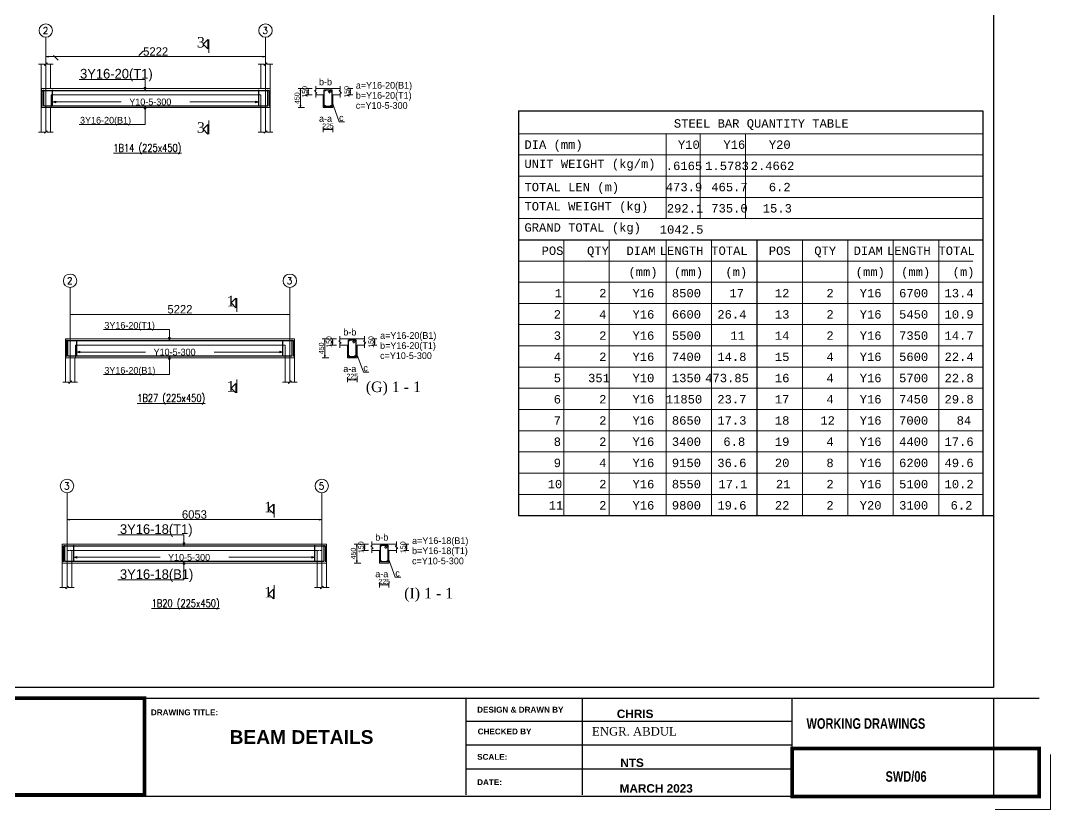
# Model space of a CAD drawing. Header units: inches. Extents: x 23 to 2032867, y 13 to 664695.
# Drawn here: x 1926750 to 1951224, y 346781 to 365518 of the extents above; entities that cross this region are included whole.
import ezdxf

# ---------------------------------------------------------------- set-up
doc = ezdxf.new("R2010")
doc.units = ezdxf.units.IN
doc.header["$MEASUREMENT"] = 0
doc.linetypes.add('Center', pattern=[40, 10, -5, 20, -5])
doc.linetypes.add('HIDDEN', pattern=[0.375, 0.25, -0.125])
for name, color, linetype in [('Annotation - Text', 7, 'Continuous'), ('dimensions', 1, 'Continuous'), ('F5', 5, 'Continuous')]:
    doc.layers.add(name, color=color, linetype=linetype)
for name, color, linetype, lineweight in [('Dim', 5, 'ByLayer', 0), ('S-_ANOT----_D', 5, 'ByLayer', 0), ('S-_ANOTGRID_E', 4, 'Center', 0), ('S-_ANOTGRID_T', 96, 'ByLayer', 0), ('S-_ANOTSECN_T', 96, 'ByLayer', 0), ('S-_ANOTSYBL_E', 5, 'ByLayer', 0), ('S-_ANOTTBLK_T', 5, 'ByLayer', 0), ('S-_BEAM----_E1', 6, 'ByLayer', 0), ('S-_BEAM----_T', 96, 'ByLayer', 0), ('S-_REIN----_E', 1, 'ByLayer', 0), ('S-_REINLINK_E', 8, 'ByLayer', 0), ('S-_REINMARK_T', 6, 'ByLayer', 0), ('S-_SLAB----_EB', 3, 'HIDDEN', 0), ('S-_SLAB----_EF', 5, 'ByLayer', 0)]:
    doc.layers.add(name, color=color, linetype=linetype, lineweight=lineweight)
doc.styles.add('AKS2', font='ROMAND', dxfattribs={"height": 62.5})
doc.styles.add('FIXTXT', font='MONOTXT', dxfattribs={"height": 40})
doc.styles.add('GENERATED_STYLE_3', font='arialbd.ttf')
doc.styles.add('NEW', font='swisseb.ttf', dxfattribs={"width": 0.75})
doc.styles.add('OLCU', font='TXT', dxfattribs={"height": 50})
doc.styles.get("Standard").update_dxf_attribs({"font": 'arial.ttf'})
doc.styles.add('STYLE1', font='romantic.ttf')
doc.styles.add('TDONATI', font='TXT', dxfattribs={"height": 62.5})
doc.styles.add('TXT1', font='romand__.ttf', dxfattribs={"width": 0.8, "height": 100})

# ---------------------------------------------------------------- blocks, each defined once
blk = doc.blocks.new('PCDIM_ARROW')
at = {"layer": 'Dim'}
blk.add_hatch(color=256, dxfattribs=at).paths.add_polyline_path([(0, 0), (-1, 0.1667), (-1, -0.1667)], flags=0)
blk.add_hatch(color=256, dxfattribs=at).paths.add_polyline_path([(0, 0), (-1, 0.1667), (-1, -0.1667)], flags=0)
blk.add_hatch(color=256, dxfattribs=at).paths.add_polyline_path([(0, 0), (-1, 0.1667), (-1, -0.1667)], flags=0)
blk.add_hatch(color=256, dxfattribs=at).paths.add_polyline_path([(0, 0), (-1, 0.1667), (-1, -0.1667)], flags=0)
at = {"layer": 'S-_ANOT----_D'}
blk.add_hatch(color=256, dxfattribs=at).paths.add_polyline_path([(0, 0), (-1, 0.1667), (-1, -0.1667)], flags=0)
blk.add_hatch(color=256, dxfattribs=at).paths.add_polyline_path([(0, 0), (-1, 0.1667), (-1, -0.1667)], flags=0)
at = {"layer": 'Dim'}
blk.add_lwpolyline([(0, 0), (-1, 0.1667), (-1, -0.1667)], close=True, dxfattribs=at)
blk.add_lwpolyline([(0, 0), (-1, 0.1667), (-1, -0.1667)], close=True, dxfattribs=at)
blk.add_lwpolyline([(0, 0), (-1, 0.1667), (-1, -0.1667)], close=True, dxfattribs=at)
blk.add_lwpolyline([(0, 0), (-1, 0.1667), (-1, -0.1667)], close=True, dxfattribs=at)
at = {"layer": 'S-_ANOT----_D'}
blk.add_lwpolyline([(0, 0), (-1, 0.1667), (-1, -0.1667)], close=True, dxfattribs=at)
blk.add_lwpolyline([(0, 0), (-1, 0.1667), (-1, -0.1667)], close=True, dxfattribs=at)

msp = doc.modelspace()

# ---------------------------------------------------------------- linework, layer by layer
for p, q in [((1929693.531, 349421.919), (1950955.591, 349421.919)), ((1945088.809, 348228.505), (1945088.809, 349421.919)), ((1937340.692, 348878.844), (1945088.809, 348878.844)), ((1937340.692, 348313.374), (1945088.809, 348313.374)), ((1937340.692, 347747.904), (1945088.809, 347747.904)), ((1927057.369, 347128.358), (1929693.531, 347128.358))]:
    msp.add_line(p, q)
at = {"color": 0, "linetype": 'ByBlock', "lineweight": 0, "ltscale": 2}
for p, q in [((1951224.062, 346781.324), (1951224.062, 348085.917)), ((1949910.181, 346781.324), (1951224.062, 346781.324))]:
    msp.add_line(p, q, dxfattribs=at)
msp.add_lwpolyline([(1949874.779, 347086.368), (1906795.464, 347086.368), (1906806.681, 349421.919), (1949874.779, 349421.919)], close=True)
at = {"const_width": 83.981}
for points in [[(1922925.383, 349421.919), (1929693.531, 349421.919), (1929693.531, 347128.358), (1922925.383, 347128.358)], [(1945088.809, 348228.505), (1950955.591, 348228.505), (1950955.591, 347086.368), (1945088.809, 347086.368)]]:
    msp.add_lwpolyline(points, close=True, dxfattribs=at)
at = {"layer": 'dimensions', "color": 7}
msp.add_lwpolyline([(1949874.779, 349672.833), (1906795.464, 349672.833), (1906795.464, 375853.294), (1949874.779, 375853.294)], close=True, dxfattribs=at)
at = {"layer": 'F5', "color": 0, "lineweight": -2}
for p, q in [((1937340.692, 347128.358), (1937340.692, 349421.919)), ((1940097.066, 349421.919), (1940097.066, 347128.358))]:
    msp.add_line(p, q, dxfattribs=at)
at = {"layer": 'S-_ANOT----_D', "linetype": 'Continuous'}
for p, q in [((1927348.575, 364721.209), (1927348.575, 364565.209)), ((1932570.485, 364721.209), (1932570.485, 364565.209)), ((1927348.575, 364661.209), (1932570.485, 364661.209)), ((1933342.985, 363901.209), (1933498.985, 363901.209)), ((1933402.985, 363451.209), (1933402.985, 363901.209)), ((1933522.985, 363901.209), (1933678.985, 363901.209)), ((1933522.985, 363751.209), (1933678.985, 363751.209)), ((1933582.985, 363751.209), (1933582.985, 363901.209)), ((1934521.985, 363901.209), (1934641.985, 363901.209)), ((1934521.985, 363751.209), (1934641.985, 363751.209)), ((1934581.985, 363751.209), (1934581.985, 363901.209)), ((1933342.985, 363451.209), (1933498.985, 363451.209)), ((1933942.985, 362991.209), (1933942.985, 362871.209)), ((1934167.985, 362991.209), (1934167.985, 362871.209)), ((1933942.985, 362931.209), (1934167.985, 362931.209)), ((1927925.888, 358598.551), (1927925.888, 358442.551)), ((1933147.808, 358598.551), (1933147.808, 358442.551)), ((1927925.888, 358538.551), (1933147.808, 358538.551)), ((1933920.308, 357958.551), (1934076.308, 357958.551)), ((1933980.308, 357508.551), (1933980.308, 357958.551)), ((1934100.308, 357958.551), (1934256.308, 357958.551)), ((1934160.308, 357808.551), (1934160.308, 357958.551)), ((1935099.308, 357958.551), (1935219.308, 357958.551)), ((1935159.308, 357808.551), (1935159.308, 357958.551)), ((1934100.308, 357808.551), (1934256.308, 357808.551)), ((1935099.308, 357808.551), (1935219.308, 357808.551)), ((1933920.308, 357508.551), (1934076.308, 357508.551)), ((1934520.308, 357048.551), (1934520.308, 356928.551)), ((1934520.308, 356988.551), (1934745.308, 356988.551)), ((1934745.308, 357048.551), (1934745.308, 356928.551)), ((1927854.09, 353723.819), (1927854.09, 353567.819)), ((1927854.09, 353663.819), (1933907.41, 353663.819)), ((1933907.41, 353723.819), (1933907.41, 353567.819)), ((1934679.91, 353083.819), (1934835.91, 353083.819)), ((1934739.91, 352633.819), (1934739.91, 353083.819)), ((1934859.91, 353083.819), (1935015.91, 353083.819)), ((1934859.91, 352933.819), (1935015.91, 352933.819)), ((1934919.91, 352933.819), (1934919.91, 353083.819)), ((1935858.91, 353083.819), (1935978.91, 353083.819)), ((1935858.91, 352933.819), (1935978.91, 352933.819)), ((1935918.91, 352933.819), (1935918.91, 353083.819)), ((1934679.91, 352633.819), (1934835.91, 352633.819)), ((1935279.91, 352173.819), (1935279.91, 352053.819)), ((1935279.91, 352113.819), (1935504.91, 352113.819)), ((1935504.91, 352173.819), (1935504.91, 352053.819))]:
    msp.add_line(p, q, dxfattribs=at)
at = {"layer": 'S-_ANOT----_D'}
for p, q in [((1927176.075, 364481.209), (1927318.575, 364481.209)), ((1927318.575, 364451.209), (1927378.575, 364511.209)), ((1927318.575, 364481.209), (1927318.575, 364451.209)), ((1927378.575, 364511.209), (1927378.575, 364481.209)), ((1927378.575, 364481.209), (1927521.075, 364481.209)), ((1932397.985, 364481.209), (1932540.485, 364481.209)), ((1932540.485, 364451.209), (1932600.485, 364511.209)), ((1932540.485, 364481.209), (1932540.485, 364451.209)), ((1932600.485, 364511.209), (1932600.485, 364481.209)), ((1932600.485, 364481.209), (1932742.985, 364481.209)), ((1929709.535, 364121.209), (1928141.535, 364121.209)), ((1929709.535, 363858.209), (1929709.535, 364121.209)), ((1933762.985, 363961.209), (1933762.985, 363856.209)), ((1934347.985, 363961.209), (1934347.985, 363856.209)), ((1929709.535, 363858.209), (1929690.115, 363930.659)), ((1929690.115, 363930.659), (1929728.945, 363930.659)), ((1929709.535, 363858.209), (1929728.945, 363930.659)), ((1933762.985, 363856.209), (1933732.985, 363856.209)), ((1933732.985, 363856.209), (1933792.985, 363796.209)), ((1933792.985, 363796.209), (1933762.985, 363796.209)), ((1933762.985, 363796.209), (1933762.985, 363691.209)), ((1934347.985, 363856.209), (1934317.985, 363856.209)), ((1934317.985, 363856.209), (1934377.985, 363796.209)), ((1934377.985, 363796.209), (1934347.985, 363796.209)), ((1934347.985, 363796.209), (1934347.985, 363691.209)), ((1927511.075, 363586.209), (1927511.075, 363682.209)), ((1927511.075, 363586.209), (1927583.515, 363605.619)), ((1927511.075, 363586.209), (1927583.515, 363566.799)), ((1927511.075, 363586.209), (1927511.075, 363526.209)), ((1927511.075, 363586.209), (1929143.535, 363586.209)), ((1927583.515, 363605.619), (1927583.515, 363566.799)), ((1929709.535, 363494.209), (1929690.115, 363421.769)), ((1929709.535, 363494.209), (1929728.945, 363421.769)), ((1929709.535, 363494.209), (1929709.535, 363051.209)), ((1930775.535, 363586.209), (1932407.985, 363586.209)), ((1932407.985, 363586.209), (1932335.545, 363605.619)), ((1932335.545, 363605.619), (1932335.545, 363566.799)), ((1932407.985, 363586.209), (1932335.545, 363566.799)), ((1932407.985, 363586.209), (1932407.985, 363682.209)), ((1932407.985, 363586.209), (1932407.985, 363526.209)), ((1934142.985, 363601.209), (1934317.985, 363111.209)), ((1929728.945, 363421.769), (1929690.115, 363421.769)), ((1929709.535, 363051.209), (1928141.535, 363051.209)), ((1934317.985, 363111.209), (1934445.985, 363111.209)), ((1927176.075, 362871.209), (1927318.575, 362871.209)), ((1927318.575, 362841.209), (1927378.575, 362901.209)), ((1927318.575, 362871.209), (1927318.575, 362841.209)), ((1927378.575, 362901.209), (1927378.575, 362871.209)), ((1927378.575, 362871.209), (1927521.075, 362871.209)), ((1932397.985, 362871.209), (1932540.485, 362871.209)), ((1932540.485, 362841.209), (1932600.485, 362901.209)), ((1932540.485, 362871.209), (1932540.485, 362841.209)), ((1932600.485, 362901.209), (1932600.485, 362871.209)), ((1932600.485, 362871.209), (1932742.985, 362871.209)), ((1930286.848, 358178.551), (1928718.848, 358178.551)), ((1930286.848, 357915.551), (1930286.848, 358178.551)), ((1930286.848, 357915.551), (1930267.438, 357987.995)), ((1930267.438, 357987.995), (1930306.258, 357987.995)), ((1930286.848, 357915.551), (1930306.258, 357987.995)), ((1934340.308, 357913.551), (1934310.308, 357913.551)), ((1934310.308, 357913.551), (1934370.308, 357853.551)), ((1934340.308, 358018.551), (1934340.308, 357913.551)), ((1934370.308, 357853.551), (1934340.308, 357853.551)), ((1934340.308, 357853.551), (1934340.308, 357748.551)), ((1934925.308, 357913.551), (1934895.308, 357913.551)), ((1934895.308, 357913.551), (1934955.308, 357853.551)), ((1934925.308, 358018.551), (1934925.308, 357913.551)), ((1934955.308, 357853.551), (1934925.308, 357853.551)), ((1934925.308, 357853.551), (1934925.308, 357748.551)), ((1928088.388, 357643.551), (1928088.388, 357739.551)), ((1928088.388, 357643.551), (1928160.838, 357662.963)), ((1928088.388, 357643.551), (1928160.838, 357624.139)), ((1928088.388, 357643.551), (1928088.388, 357583.551)), ((1928088.388, 357643.551), (1929720.848, 357643.551)), ((1928160.838, 357662.963), (1928160.838, 357624.139)), ((1931352.848, 357643.551), (1932985.308, 357643.551)), ((1932985.308, 357643.551), (1932912.858, 357662.963)), ((1932912.858, 357662.963), (1932912.858, 357624.139)), ((1932985.308, 357643.551), (1932912.858, 357624.139)), ((1932985.308, 357643.551), (1932985.308, 357739.551)), ((1932985.308, 357643.551), (1932985.308, 357583.551)), ((1934720.308, 357658.551), (1934895.308, 357168.551)), ((1930286.848, 357551.551), (1930267.438, 357479.107)), ((1930306.258, 357479.107), (1930267.438, 357479.107)), ((1930286.848, 357551.551), (1930306.258, 357479.107)), ((1930286.848, 357551.551), (1930286.848, 357108.551)), ((1930286.848, 357108.551), (1928718.848, 357108.551)), ((1934895.308, 357168.551), (1935023.308, 357168.551)), ((1927753.388, 356928.551), (1927895.888, 356928.551)), ((1927895.888, 356898.551), (1927955.888, 356958.551)), ((1927895.888, 356928.551), (1927895.888, 356898.551)), ((1927955.888, 356958.551), (1927955.888, 356928.551)), ((1927955.888, 356928.551), (1928098.398, 356928.551)), ((1932975.308, 356928.551), (1933117.808, 356928.551)), ((1933117.808, 356898.551), (1933177.808, 356958.551)), ((1933117.808, 356928.551), (1933117.808, 356898.551)), ((1933177.808, 356958.551), (1933177.808, 356928.551)), ((1933177.808, 356928.551), (1933320.308, 356928.551)), ((1930630.75, 353303.819), (1929062.75, 353303.819)), ((1930630.75, 353040.819), (1930630.75, 353303.819)), ((1930630.75, 353040.819), (1930611.34, 353113.259)), ((1930611.34, 353113.259), (1930650.16, 353113.259)), ((1930630.75, 353040.819), (1930650.16, 353113.259)), ((1935099.91, 353038.819), (1935069.91, 353038.819)), ((1935069.91, 353038.819), (1935129.91, 352978.819)), ((1935099.91, 353143.819), (1935099.91, 353038.819)), ((1935129.91, 352978.819), (1935099.91, 352978.819)), ((1935099.91, 352978.819), (1935099.91, 352873.819)), ((1935684.91, 353038.819), (1935654.91, 353038.819)), ((1935654.91, 353038.819), (1935714.91, 352978.819)), ((1935684.91, 353143.819), (1935684.91, 353038.819)), ((1935714.91, 352978.819), (1935684.91, 352978.819)), ((1935684.91, 352978.819), (1935684.91, 352873.819)), ((1928016.59, 352768.819), (1928016.59, 352864.819)), ((1928016.59, 352768.819), (1928089.04, 352788.229)), ((1928016.59, 352768.819), (1928089.04, 352749.409)), ((1928016.59, 352768.819), (1928016.59, 352708.819)), ((1928016.59, 352768.819), (1930064.75, 352768.819)), ((1928089.04, 352788.229), (1928089.04, 352749.409)), ((1930630.75, 352676.819), (1930611.34, 352604.379)), ((1930630.75, 352676.819), (1930650.16, 352604.379)), ((1930630.75, 352676.819), (1930630.75, 352233.819)), ((1931696.75, 352768.819), (1933744.91, 352768.819)), ((1933744.91, 352768.819), (1933672.46, 352788.229)), ((1933672.46, 352788.229), (1933672.46, 352749.409)), ((1933744.91, 352768.819), (1933672.46, 352749.409)), ((1933744.91, 352768.819), (1933744.91, 352864.819)), ((1933744.91, 352768.819), (1933744.91, 352708.819)), ((1935479.9, 352783.819), (1935654.91, 352293.819)), ((1930650.16, 352604.379), (1930611.34, 352604.379)), ((1930630.75, 352233.819), (1929062.75, 352233.819)), ((1935654.91, 352293.819), (1935782.91, 352293.819)), ((1927681.59, 352053.819), (1927824.09, 352053.819)), ((1927824.09, 352023.819), (1927884.09, 352083.819)), ((1927824.09, 352053.819), (1927824.09, 352023.819)), ((1927884.09, 352083.819), (1927884.09, 352053.819)), ((1927884.09, 352053.819), (1928026.6, 352053.819)), ((1933734.91, 352053.819), (1933877.41, 352053.819)), ((1933877.41, 352023.819), (1933937.41, 352083.819)), ((1933877.41, 352053.819), (1933877.41, 352023.819)), ((1933937.41, 352083.819), (1933937.41, 352053.819)), ((1933937.41, 352053.819), (1934079.91, 352053.819))]:
    msp.add_line(p, q, dxfattribs=at)
at = {"layer": 'S-_ANOT----_D', "color": 7}
for centre in [(1927348.575, 365281.209), (1932570.485, 365281.209), (1927925.888, 359338.551), (1933147.808, 359338.551), (1927854.09, 354463.819), (1933907.41, 354463.819)]:
    msp.add_circle(centre, 160, dxfattribs=at)
at = {"layer": 'S-_ANOTGRID_E'}
for p, q in [((1927348.575, 365121.209), (1927348.575, 362871.209)), ((1932570.485, 365121.209), (1932570.485, 362871.209)), ((1927925.888, 359178.551), (1927925.888, 356928.551)), ((1933147.808, 359178.551), (1933147.808, 356928.551)), ((1927854.09, 354303.819), (1927854.09, 352053.819)), ((1933907.41, 354303.819), (1933907.41, 352053.819))]:
    msp.add_line(p, q, dxfattribs=at)
at = {"layer": 'S-_ANOTSYBL_E'}
for p, q in [((1931201.413, 365071.994), (1931088.283, 364958.854)), ((1931088.283, 364958.854), (1931201.413, 364845.724)), ((1931201.413, 365071.994), (1931201.413, 364845.724)), ((1931221.413, 364751.994), (1931221.413, 365071.994)), ((1927527.935, 364688.069), (1927641.075, 364574.939)), ((1929669.535, 364801.209), (1929556.395, 364688.069)), ((1931088.283, 362935.134), (1931201.413, 363048.264)), ((1931201.413, 362821.994), (1931201.413, 363048.264)), ((1931221.413, 363141.994), (1931221.413, 362821.994)), ((1931201.413, 362821.994), (1931088.283, 362935.134)), ((1931865.439, 358923.661), (1931752.299, 358810.524)), ((1931752.299, 358810.524), (1931865.439, 358697.387)), ((1931865.439, 358923.661), (1931865.439, 358697.387)), ((1931885.439, 358603.661), (1931885.439, 358923.661)), ((1931752.299, 356786.798), (1931865.439, 356899.935)), ((1931865.439, 356673.661), (1931865.439, 356899.935)), ((1931885.439, 356993.661), (1931885.439, 356673.661)), ((1931865.439, 356673.661), (1931752.299, 356786.798)), ((1932757.391, 354034.304), (1932644.251, 353921.164)), ((1932644.251, 353921.164), (1932757.391, 353808.034)), ((1932757.391, 354034.304), (1932757.391, 353808.034)), ((1932777.391, 353714.304), (1932777.391, 354034.304)), ((1932644.251, 351897.444), (1932757.391, 352010.574)), ((1932757.391, 351784.304), (1932757.391, 352010.574)), ((1932777.391, 352104.304), (1932777.391, 351784.304)), ((1932757.391, 351784.304), (1932644.251, 351897.444))]:
    msp.add_line(p, q, dxfattribs=at)
at = {"layer": 'S-_BEAM----_E1'}
for p, q in [((1927236.075, 364481.209), (1927236.075, 363901.209)), ((1927461.075, 363901.209), (1927461.075, 364481.209)), ((1932457.985, 364481.209), (1932457.985, 363901.209)), ((1932682.985, 363901.209), (1932682.985, 364481.209)), ((1927236.075, 363901.209), (1927236.075, 362871.209)), ((1927461.075, 363901.209), (1932457.985, 363901.209)), ((1932682.985, 362871.209), (1932682.985, 363901.209)), ((1933942.985, 363901.209), (1933762.985, 363901.209)), ((1933942.985, 363751.209), (1933762.985, 363751.209)), ((1933942.985, 363901.209), (1934167.985, 363901.209)), ((1933942.985, 363451.209), (1933942.985, 363751.209)), ((1934167.985, 363901.209), (1934347.985, 363901.209)), ((1934167.985, 363451.209), (1934167.985, 363751.209)), ((1934167.985, 363751.209), (1934347.985, 363751.209)), ((1927461.075, 362871.209), (1927461.075, 363451.209)), ((1927461.075, 363451.209), (1932457.985, 363451.209)), ((1932457.985, 363451.209), (1932457.985, 362871.209)), ((1934167.985, 363451.209), (1933942.985, 363451.209)), ((1938579.983, 362831.429), (1949620.472, 362831.429)), ((1942089.63, 362831.429), (1942089.63, 360815.429)), ((1942899.983, 362831.429), (1942899.983, 360815.429)), ((1943979.983, 362831.429), (1943979.983, 360815.429)), ((1938579.983, 362327.429), (1949620.472, 362327.429)), ((1938579.983, 361823.429), (1949620.472, 361823.429)), ((1938579.983, 361319.429), (1949620.472, 361319.429)), ((1938579.983, 360815.429), (1949620.472, 360815.429)), ((1939659.983, 360311.429), (1939659.983, 353759.429)), ((1940739.983, 360311.429), (1940739.983, 353759.429)), ((1942089.63, 360311.429), (1942089.63, 353759.429)), ((1943169.63, 360311.429), (1943169.63, 353759.429)), ((1945329.63, 360311.429), (1945329.63, 353759.429)), ((1946409.63, 360311.429), (1946409.63, 353759.429)), ((1947489.63, 360311.429), (1947489.63, 353759.429)), ((1948569.63, 360311.429), (1948569.63, 353759.429)), ((1938579.983, 359807.429), (1949379.983, 359807.429)), ((1938579.983, 359303.429), (1949620.472, 359303.429)), ((1938579.983, 358799.429), (1949620.472, 358799.429)), ((1938579.983, 358295.429), (1949620.472, 358295.429)), ((1927813.398, 357958.551), (1927813.398, 356928.551)), ((1928038.388, 357958.551), (1927813.398, 357958.551)), ((1928038.388, 357958.551), (1933035.308, 357958.551)), ((1933260.308, 357958.551), (1933035.308, 357958.551)), ((1933260.308, 356928.551), (1933260.308, 357958.551)), ((1934520.308, 357958.551), (1934340.308, 357958.551)), ((1934520.308, 357958.551), (1934745.308, 357958.551)), ((1934745.308, 357958.551), (1934925.308, 357958.551)), ((1934520.308, 357808.551), (1934340.308, 357808.551)), ((1934520.308, 357508.551), (1934520.308, 357808.551)), ((1934745.308, 357508.551), (1934745.308, 357808.551)), ((1934745.308, 357808.551), (1934925.308, 357808.551)), ((1938579.983, 357791.429), (1949620.472, 357791.429)), ((1928038.388, 356928.551), (1928038.388, 357508.551)), ((1928038.388, 357508.551), (1933035.308, 357508.551)), ((1933035.308, 357508.551), (1933035.308, 356928.551)), ((1934745.308, 357508.551), (1934520.308, 357508.551)), ((1938579.983, 357287.429), (1949620.472, 357287.429)), ((1938579.983, 356783.429), (1949620.472, 356783.429)), ((1938579.983, 356279.429), (1949620.472, 356279.429)), ((1938579.983, 355775.429), (1949620.472, 355775.429)), ((1938579.983, 355271.429), (1949620.472, 355271.429)), ((1938579.983, 354767.429), (1949620.472, 354767.429)), ((1938579.983, 354263.429), (1949620.472, 354263.429)), ((1927741.6, 353083.819), (1927741.6, 352053.819)), ((1927966.59, 353083.819), (1927741.6, 353083.819)), ((1927966.59, 353083.819), (1933794.91, 353083.819)), ((1934019.91, 353083.819), (1933794.91, 353083.819)), ((1934019.91, 352053.819), (1934019.91, 353083.819)), ((1935279.91, 353083.819), (1935099.91, 353083.819)), ((1935279.91, 352933.819), (1935099.91, 352933.819)), ((1935279.91, 353083.819), (1935504.91, 353083.819)), ((1935279.91, 352633.819), (1935279.91, 352933.819)), ((1935504.91, 353083.819), (1935684.91, 353083.819)), ((1935504.91, 352633.819), (1935504.91, 352933.819)), ((1935504.91, 352933.819), (1935684.91, 352933.819)), ((1927966.59, 352053.819), (1927966.59, 352633.819)), ((1927966.59, 352633.819), (1933794.91, 352633.819)), ((1933794.91, 352633.819), (1933794.91, 352053.819)), ((1935504.91, 352633.819), (1935279.91, 352633.819))]:
    msp.add_line(p, q, dxfattribs=at)
at = {"layer": 'S-_REIN----_E', "lineweight": 30}
for p, q in [((1927261.075, 363478.209), (1927261.075, 363858.209)), ((1927261.075, 363858.209), (1932657.985, 363858.209)), ((1927291.075, 363874.209), (1927291.075, 363494.209)), ((1932627.985, 363494.209), (1932627.985, 363874.209)), ((1932657.985, 363858.209), (1932657.985, 363478.209)), ((1927291.075, 363494.209), (1932627.985, 363494.209)), ((1938579.983, 363374.064), (1938579.983, 353759.429)), ((1938580.483, 363374.564), (1949620.472, 363374.564)), ((1949620.472, 363374.564), (1949620.472, 353759.429)), ((1938579.983, 360311.429), (1949620.472, 360311.429)), ((1944249.63, 360311.429), (1944249.63, 353759.429)), ((1927838.388, 357535.551), (1927838.388, 357915.551)), ((1927838.388, 357915.551), (1933235.308, 357915.551)), ((1927868.388, 357931.551), (1927868.388, 357551.551)), ((1933205.308, 357551.551), (1933205.308, 357931.551)), ((1933235.308, 357915.551), (1933235.308, 357535.551)), ((1927868.388, 357551.551), (1933205.308, 357551.551)), ((1938579.983, 353759.429), (1949874.779, 353759.429)), ((1927766.59, 352660.819), (1927766.59, 353040.819)), ((1927766.59, 353040.819), (1933994.91, 353040.819)), ((1927796.59, 353056.819), (1927796.59, 352676.819)), ((1933964.91, 352676.819), (1933964.91, 353056.819)), ((1933994.91, 353040.819), (1933994.91, 352660.819)), ((1927796.59, 352676.819), (1933964.91, 352676.819))]:
    msp.add_line(p, q, dxfattribs=at)
at = {"layer": 'S-_REIN----_E'}
for centre in [(1933985.985, 363858.209), (1934124.985, 363858.209), (1933985.985, 363494.209), (1934124.985, 363494.209), (1934563.308, 357915.551), (1934702.308, 357915.551), (1934563.308, 357551.551), (1934702.308, 357551.551), (1935322.91, 353040.819), (1935461.91, 353040.819), (1935322.91, 352676.819), (1935461.91, 352676.819)]:
    msp.add_circle(centre, 8, dxfattribs=at)
at = {"layer": 'S-_REIN----_E', "lineweight": 30}
msp.add_arc((1938580.483, 363374.064), 0.5, 90, 180, dxfattribs=at)
at = {"layer": 'S-_REINLINK_E', "lineweight": 30}
for p, q in [((1927511.075, 363481.209), (1927511.075, 363871.209)), ((1932407.985, 363481.209), (1932407.985, 363871.209)), ((1933967.995, 363476.209), (1933967.995, 363876.209)), ((1933967.995, 363876.209), (1934142.985, 363876.209)), ((1934117.985, 363876.209), (1934061.415, 363819.639)), ((1934142.985, 363851.209), (1934086.415, 363794.639)), ((1934142.985, 363876.209), (1934142.985, 363476.209)), ((1934142.985, 363476.209), (1933967.995, 363476.209)), ((1928088.388, 357538.551), (1928088.388, 357928.551)), ((1932985.308, 357538.551), (1932985.308, 357928.551)), ((1934545.308, 357533.556), (1934545.308, 357933.546)), ((1934545.308, 357933.546), (1934720.308, 357933.546)), ((1934695.298, 357933.546), (1934638.738, 357876.978)), ((1934720.308, 357908.546), (1934663.738, 357851.978)), ((1934720.308, 357933.546), (1934720.308, 357533.556)), ((1934720.308, 357533.556), (1934545.308, 357533.556)), ((1928016.59, 352663.819), (1928016.59, 353053.819)), ((1933744.91, 352663.819), (1933744.91, 353053.819)), ((1935304.92, 352658.829), (1935304.92, 353058.819)), ((1935304.92, 353058.819), (1935479.9, 353058.819)), ((1935454.9, 353058.819), (1935398.34, 353002.249)), ((1935479.9, 353033.819), (1935423.34, 352977.249)), ((1935479.9, 353058.819), (1935479.9, 352658.829)), ((1935479.9, 352658.829), (1935304.92, 352658.829))]:
    msp.add_line(p, q, dxfattribs=at)
at = {"layer": 'S-_SLAB----_EB'}
for p, q in [((1927473.575, 363901.209), (1927248.575, 363901.209)), ((1927248.575, 363901.209), (1927248.575, 363451.209)), ((1927473.575, 363901.209), (1932457.985, 363901.209)), ((1927473.575, 363451.209), (1927473.575, 363751.209)), ((1927473.575, 363751.209), (1932457.985, 363751.209)), ((1932682.985, 363901.209), (1932457.985, 363901.209)), ((1932457.985, 363751.209), (1932457.985, 363451.209)), ((1932682.985, 363451.209), (1932682.985, 363901.209)), ((1927248.575, 363451.209), (1927473.575, 363451.209)), ((1932457.985, 363451.209), (1932682.985, 363451.209)), ((1928050.888, 357958.551), (1927825.888, 357958.551)), ((1927825.888, 357958.551), (1927825.888, 357508.551)), ((1928050.888, 357958.551), (1933035.308, 357958.551)), ((1933260.308, 357958.551), (1933035.308, 357958.551)), ((1933260.308, 357508.551), (1933260.308, 357958.551)), ((1928050.888, 357508.551), (1928050.888, 357808.551)), ((1928050.888, 357808.551), (1933035.308, 357808.551)), ((1933035.308, 357808.551), (1933035.308, 357508.551)), ((1927825.888, 357508.551), (1928050.888, 357508.551)), ((1933035.308, 357508.551), (1933260.308, 357508.551)), ((1927854.09, 352933.819), (1927854.09, 353083.819)), ((1927854.09, 353083.819), (1933907.41, 353083.819)), ((1927854.09, 352933.819), (1933907.41, 352933.819)), ((1933907.41, 353083.819), (1933907.41, 352933.819))]:
    msp.add_line(p, q, dxfattribs=at)
at = {"layer": 'S-_SLAB----_EF'}
for p, q in [((1927473.575, 363901.209), (1927248.575, 363901.209)), ((1927248.575, 363901.209), (1927248.575, 363451.209)), ((1927473.575, 363901.209), (1932457.985, 363901.209)), ((1927473.575, 363451.209), (1927473.575, 363751.209)), ((1927473.575, 363751.209), (1932457.985, 363751.209)), ((1932682.985, 363901.209), (1932457.985, 363901.209)), ((1932457.985, 363751.209), (1932457.985, 363451.209)), ((1932682.985, 363451.209), (1932682.985, 363901.209)), ((1927248.575, 363451.209), (1927473.575, 363451.209)), ((1932457.985, 363451.209), (1932682.985, 363451.209)), ((1928050.888, 357958.551), (1927825.888, 357958.551)), ((1927825.888, 357958.551), (1927825.888, 357508.551)), ((1928050.888, 357958.551), (1933035.308, 357958.551)), ((1933260.308, 357958.551), (1933035.308, 357958.551)), ((1933260.308, 357508.551), (1933260.308, 357958.551)), ((1928050.888, 357508.551), (1928050.888, 357808.551)), ((1928050.888, 357808.551), (1933035.308, 357808.551)), ((1933035.308, 357808.551), (1933035.308, 357508.551)), ((1927825.888, 357508.551), (1928050.888, 357508.551)), ((1933035.308, 357508.551), (1933260.308, 357508.551)), ((1927966.59, 353083.819), (1927741.6, 353083.819)), ((1927741.6, 353083.819), (1927741.6, 352633.819)), ((1927966.59, 353083.819), (1933794.91, 353083.819)), ((1927966.59, 352633.819), (1927966.59, 352933.819)), ((1927966.59, 352933.819), (1933794.91, 352933.819)), ((1934019.91, 353083.819), (1933794.91, 353083.819)), ((1933794.91, 352933.819), (1933794.91, 352633.819)), ((1934019.91, 352633.819), (1934019.91, 353083.819)), ((1927741.6, 352633.819), (1927966.59, 352633.819)), ((1933794.91, 352633.819), (1934019.91, 352633.819))]:
    msp.add_line(p, q, dxfattribs=at)

# ---------------------------------------------------------------- block references
at = {"layer": 'S-_ANOT----_D', "xscale": 60, "yscale": 60, "zscale": 60}
for p, rotation in [((1927348.575, 364661.209), 180), ((1933402.985, 363901.209), 90), ((1933582.985, 363901.209), 90), ((1933582.985, 363751.209), 270), ((1934581.985, 363901.209), 90), ((1934581.985, 363751.209), 270), ((1933402.985, 363451.209), 270), ((1933942.985, 362931.209), 180), ((1927925.888, 358538.551), 180), ((1933980.308, 357958.551), 90), ((1934160.308, 357958.551), 90), ((1934160.308, 357808.551), 270), ((1935159.308, 357958.551), 90), ((1935159.308, 357808.551), 270), ((1933980.308, 357508.551), 270), ((1934520.308, 356988.551), 180), ((1927854.09, 353663.819), 180), ((1934739.91, 353083.819), 90), ((1934919.91, 353083.819), 90), ((1934919.91, 352933.819), 270), ((1935918.91, 353083.819), 90), ((1935918.91, 352933.819), 270), ((1934739.91, 352633.819), 270), ((1935279.91, 352113.819), 180)]:
    msp.add_blockref('PCDIM_ARROW', p, dxfattribs=dict(at, rotation=rotation))
for p in [(1932570.485, 364661.209), (1934167.985, 362931.209), (1933147.808, 358538.551), (1934745.308, 356988.551), (1933907.41, 353663.819), (1935504.91, 352113.819)]:
    msp.add_blockref('PCDIM_ARROW', p, dxfattribs=at)

# ---------------------------------------------------------------- texts
at = {"color": 7, "style": 'NEW', "width": 0.75}
msp.add_text(' WORKING DRAWINGS', height=250, dxfattribs=at).set_placement((1945355.191, 348696.005))
at = {"color": 1, "style": 'NEW', "width": 0.75}
msp.add_text('SWD/06', height=250, dxfattribs=at).set_placement((1947306.402, 347437.998))
at = {"linetype": 'Continuous', "char_height": 200, "width": 3693.92271, "attachment_point": 1}
for s, insert in [('{\\fArial|b1|i0|c0|p34;CHRIS}', (1940919.94, 349151.754)), ('{\\fArial|b1|i0|c0|p34;NTS}', (1941002.695, 347989.823)), ('{\\fArial|b1|i0|c0|p34;MARCH 2023}', (1940986.44, 347380.408))]:
    msp.add_mtext(s, dxfattribs=dict(at, insert=insert))
at = {"linetype": 'Continuous', "insert": (1940330.709, 348735.041), "char_height": 200, "attachment_point": 1}
msp.add_mtext_dynamic_manual_height_columns('{\\fTimes New Roman|b0|i0|c0|p18;ENGR. ABDUL}', width=3693.92271, gutter_width=1, heights=[0], dxfattribs=at)
at = {"layer": 'Annotation - Text', "color": 5, "linetype": 'Continuous', "lineweight": 20, "insert": (1933426.121, 348663.239), "char_height": 326.36302, "width": 4915.32997, "attachment_point": 2, "style": 'GENERATED_STYLE_3'}
msp.add_mtext('BEAM DETAILS', dxfattribs=at)
at = {"layer": 'F5', "color": 1, "lineweight": -2, "insert": (1929846.201, 349085.676), "char_height": 138.34725, "width": 2091.68211, "attachment_point": 4}
msp.add_mtext('{\\fArial|b1|i0|c0|p34;DRAWING TITLE:}', dxfattribs=at)
at = {"layer": 'F5', "color": 0, "lineweight": -2, "char_height": 138.34725, "attachment_point": 4}
for s, insert, width in [('{\\fArial|b1|i0|c0|p34;DESIGN & DRAWN BY}', (1937600.241, 349148.261), 2521.87922), ('{\\fArial|b1|i0|c0|p34;CHECKED BY}', (1937612.745, 348630.753), 2091.68211), ('{\\fArial|b1|i0|c0|p34;SCALE:}', (1937600.241, 348027.964), 2091.68211), ('{\\fArial|b1|i0|c0|p34;DATE:}', (1937600.241, 347428.733), 2091.68211)]:
    msp.add_mtext(s, dxfattribs=dict(at, insert=insert, width=width))
at = {"layer": 'S-_ANOT----_D', "color": 0, "linetype": 'Continuous', "style": 'OLCU'}
for s, p in [('3Y16-20(T1)', (1928162.868, 364141.209)), ('3Y16-18(T1)', (1929110.75, 353323.819)), ('3Y16-18(B1)', (1929110.75, 352253.819))]:
    msp.add_text(s, height=230, dxfattribs=at).set_placement(p)
at = {"layer": 'S-_ANOT----_D', "color": 0, "linetype": 'Continuous', "width": 1000, "attachment_point": 8, "style": 'OLCU'}
for s, insert, char_height in [('5222', (1929959.535, 364681.209), 200), ('225', (1934055.485, 362951.209), 120), ('5222', (1930536.848, 358558.551), 200), ('225', (1934632.808, 357008.551), 120), ('6053', (1930880.75, 353683.819), 200), ('225', (1935392.41, 352133.819), 120)]:
    msp.add_mtext(s, dxfattribs=dict(at, insert=insert, char_height=char_height))
at = {"layer": 'S-_ANOT----_D', "color": 0, "linetype": 'Continuous', "char_height": 120, "width": 1000, "attachment_point": 8, "rotation": 90, "style": 'OLCU'}
for s, insert in [('150', (1933562.985, 363826.209)), ('150', (1934561.985, 363826.209)), ('450', (1933382.985, 363676.209)), ('450', (1933960.308, 357733.551)), ('150', (1934140.308, 357883.551)), ('150', (1935139.308, 357883.551)), ('450', (1934719.91, 352858.819)), ('150', (1934899.91, 353008.819)), ('150', (1935898.91, 353008.819))]:
    msp.add_mtext(s, dxfattribs=dict(at, insert=insert))
at = {"layer": 'S-_ANOTGRID_T', "linetype": 'Continuous', "style": 'AKS2'}
for s, p in [('2', (1927272.385, 365201.209)), ('3', (1932494.295, 365201.209)), ('2', (1927849.698, 359258.551)), ('3', (1933071.618, 359258.551)), ('3', (1927777.9, 354383.819)), ('5', (1933831.22, 354383.819))]:
    msp.add_text(s, height=160, dxfattribs=at).set_placement(p)
at = {"layer": 'S-_ANOTSECN_T', "linetype": 'Continuous', "style": 'STYLE1'}
for s, p in [('3', (1930938.76, 364878.854)), ('3', (1930938.76, 362855.134)), ('1', (1931648.49, 358730.524)), ('1', (1931648.49, 356706.798)), ('(G) 1 - 1', (1934953.764, 356693.702)), ('1', (1932540.441, 353841.164)), ('1', (1932540.441, 351817.444)), ('(I) 1 - 1', (1935865.594, 351792.697))]:
    msp.add_text(s, height=250, dxfattribs=at).set_placement(p)
at = {"layer": 'S-_ANOTTBLK_T', "color": 0, "linetype": 'Continuous', "style": 'FIXTXT'}
for s, p in [('STEEL BAR QUANTITY TABLE', (1942275.983, 362975.429)), ('DIA (mm)', (1938723.983, 362471.429)), ('Y10', (1942371.983, 362471.429)), ('Y16', (1943451.983, 362471.429)), ('Y20', (1944531.983, 362471.429)), ('UNIT WEIGHT (kg/m)', (1938723.983, 362015.429)), ('.6165', (1942083.983, 361967.429)), ('1.5783', (1943019.983, 361967.429)), ('2.4662', (1944099.983, 361967.429)), ('TOTAL LEN (m)', (1938723.983, 361463.429)), ('473.9', (1942083.983, 361463.429)), ('465.7', (1943163.983, 361463.429)), ('6.2', (1944531.983, 361463.429)), ('TOTAL WEIGHT (kg)', (1938723.983, 361007.429)), ('292.1', (1942107.983, 360959.429)), ('735.0', (1943163.983, 360959.429)), ('15.3', (1944387.983, 360959.429)), ('GRAND TOTAL (kg)', (1938723.983, 360503.429)), ('1042.5', (1941939.983, 360455.429)), ('POS', (1939131.983, 359951.429)), ('QTY', (1940211.983, 359951.429)), ('DIAM', (1941147.983, 359951.429)), ('LENGTH', (1941939.983, 359951.429)), ('TOTAL', (1943163.983, 359951.429)), ('POS', (1944531.983, 359951.429)), ('QTY', (1945611.983, 359951.429)), ('DIAM', (1946547.983, 359951.429)), ('LENGTH', (1947339.983, 359951.429)), ('TOTAL', (1948563.983, 359951.429)), ('(mm)', (1941195.983, 359447.429)), ('(mm)', (1942275.983, 359447.429)), ('(m)', (1943499.983, 359447.429)), ('(mm)', (1946595.983, 359447.429)), ('(mm)', (1947675.983, 359447.429)), ('(m)', (1948899.983, 359447.429)), ('1', (1939443.983, 358943.429)), ('2', (1940499.983, 358943.429)), ('Y16', (1941291.983, 358943.429)), ('8500', (1942227.983, 358943.429)), ('17', (1943595.983, 358943.429)), ('12', (1944675.983, 358943.429)), ('2', (1945899.983, 358943.429)), ('Y16', (1946691.983, 358943.429)), ('6700', (1947627.983, 358943.429)), ('13.4', (1948707.983, 358943.429)), ('2', (1939419.983, 358439.429)), ('4', (1940499.983, 358439.429)), ('Y16', (1941291.983, 358439.429)), ('6600', (1942227.983, 358439.429)), ('26.4', (1943307.983, 358439.429)), ('13', (1944675.983, 358439.429)), ('2', (1945899.983, 358439.429)), ('Y16', (1946691.983, 358439.429)), ('5450', (1947627.983, 358439.429)), ('10.9', (1948707.983, 358439.429)), ('3', (1939419.983, 357935.429)), ('2', (1940499.983, 357935.429)), ('Y16', (1941291.983, 357935.429)), ('5500', (1942227.983, 357935.429)), ('11', (1943619.983, 357935.429)), ('14', (1944675.983, 357935.429)), ('2', (1945899.983, 357935.429)), ('Y16', (1946691.983, 357935.429)), ('7350', (1947627.983, 357935.429)), ('14.7', (1948707.983, 357935.429)), ('4', (1939419.983, 357431.429)), ('2', (1940499.983, 357431.429)), ('Y16', (1941291.983, 357431.429)), ('7400', (1942227.983, 357431.429)), ('14.8', (1943307.983, 357431.429)), ('15', (1944675.983, 357431.429)), ('4', (1945899.983, 357431.429)), ('Y16', (1946691.983, 357431.429)), ('5600', (1947627.983, 357431.429)), ('22.4', (1948707.983, 357431.429)), ('5', (1939419.983, 356927.429)), ('351', (1940235.983, 356927.429)), ('Y10', (1941291.983, 356927.429)), ('1350', (1942227.983, 356927.429)), ('473.85', (1943019.983, 356927.429)), ('16', (1944675.983, 356927.429)), ('4', (1945899.983, 356927.429)), ('Y16', (1946691.983, 356927.429)), ('5700', (1947627.983, 356927.429)), ('22.8', (1948707.983, 356927.429)), ('6', (1939419.983, 356423.429)), ('2', (1940499.983, 356423.429)), ('Y16', (1941291.983, 356423.429)), ('11850', (1942083.983, 356423.429)), ('23.7', (1943307.983, 356423.429)), ('17', (1944675.983, 356423.429)), ('4', (1945899.983, 356423.429)), ('Y16', (1946691.983, 356423.429)), ('7450', (1947627.983, 356423.429)), ('29.8', (1948707.983, 356423.429)), ('7', (1939419.983, 355919.429)), ('2', (1940499.983, 355919.429)), ('Y16', (1941291.983, 355919.429)), ('8650', (1942227.983, 355919.429)), ('17.3', (1943307.983, 355919.429)), ('18', (1944675.983, 355919.429)), ('12', (1945755.983, 355919.429)), ('Y16', (1946691.983, 355919.429)), ('7000', (1947627.983, 355919.429)), ('84', (1948995.983, 355919.429)), ('8', (1939419.983, 355415.429)), ('2', (1940499.983, 355415.429)), ('Y16', (1941291.983, 355415.429)), ('3400', (1942227.983, 355415.429)), ('6.8', (1943451.983, 355415.429)), ('19', (1944675.983, 355415.429)), ('4', (1945899.983, 355415.429)), ('Y16', (1946691.983, 355415.429)), ('4400', (1947627.983, 355415.429)), ('17.6', (1948707.983, 355415.429)), ('9', (1939419.983, 354911.429)), ('4', (1940499.983, 354911.429)), ('Y16', (1941291.983, 354911.429)), ('9150', (1942227.983, 354911.429)), ('36.6', (1943307.983, 354911.429)), ('20', (1944675.983, 354911.429)), ('8', (1945899.983, 354911.429)), ('Y16', (1946691.983, 354911.429)), ('6200', (1947627.983, 354911.429)), ('49.6', (1948707.983, 354911.429)), ('10', (1939275.983, 354407.429)), ('2', (1940499.983, 354407.429)), ('Y16', (1941291.983, 354407.429)), ('8550', (1942227.983, 354407.429)), ('17.1', (1943331.983, 354407.429)), ('21', (1944699.983, 354407.429)), ('2', (1945899.983, 354407.429)), ('Y16', (1946691.983, 354407.429)), ('5100', (1947627.983, 354407.429)), ('10.2', (1948707.983, 354407.429)), ('11', (1939299.983, 353903.429)), ('2', (1940499.983, 353903.429)), ('Y16', (1941291.983, 353903.429)), ('9800', (1942227.983, 353903.429)), ('19.6', (1943307.983, 353903.429)), ('22', (1944675.983, 353903.429)), ('2', (1945899.983, 353903.429)), ('Y20', (1946691.983, 353903.429)), ('3100', (1947627.983, 353903.429)), ('6.2', (1948851.983, 353903.429))]:
    msp.add_text(s, height=200, dxfattribs=at).set_placement(p)
at = {"layer": 'S-_BEAM----_T', "linetype": 'Continuous', "style": 'TXT1', "width": 0.8}
for s, p in [('%%U1B14 (225x450)', (1928953.821, 362404.542)), ('%%U1B27 (225x450)', (1929519.706, 356461.885)), ('%%U1B20 (225x450)', (1929863.607, 351587.153))]:
    msp.add_text(s, height=180, dxfattribs=at).set_placement(p)
at = {"layer": 'S-_REINMARK_T', "linetype": 'Continuous', "style": 'TDONATI'}
for s, p in [('b-b', (1933842.152, 363981.209)), ('a=Y16-20(B1)', (1934715.985, 363901.209)), ('b=Y16-20(T1)', (1934715.985, 363661.209)), ('Y10-5-300', (1929332.868, 363506.209)), ('c=Y10-5-300', (1934715.985, 363421.209)), ('3Y16-20(B1)', (1928162.868, 363071.209)), ('a-a', (1933842.152, 363111.209)), ('c', (1934317.985, 363131.209)), ('3Y16-20(T1)', (1928740.182, 358198.551)), ('b-b', (1934419.475, 358038.551)), ('a=Y16-20(B1)', (1935293.308, 357958.551)), ('b=Y16-20(T1)', (1935293.308, 357718.551)), ('Y10-5-300', (1929910.182, 357563.551)), ('c=Y10-5-300', (1935293.308, 357478.551)), ('3Y16-20(B1)', (1928740.182, 357128.551)), ('a-a', (1934419.475, 357168.551)), ('c', (1934895.308, 357188.551)), ('b-b', (1935179.077, 353163.819)), ('a=Y16-18(B1)', (1936052.91, 353083.819)), ('b=Y16-18(T1)', (1936052.91, 352843.819)), ('Y10-5-300', (1930254.084, 352688.819)), ('c=Y10-5-300', (1936052.91, 352603.819)), ('c', (1935654.91, 352313.819)), ('a-a', (1935179.077, 352293.819))]:
    msp.add_text(s, height=160, dxfattribs=at).set_placement(p)

doc.saveas('drawing.dxf')
